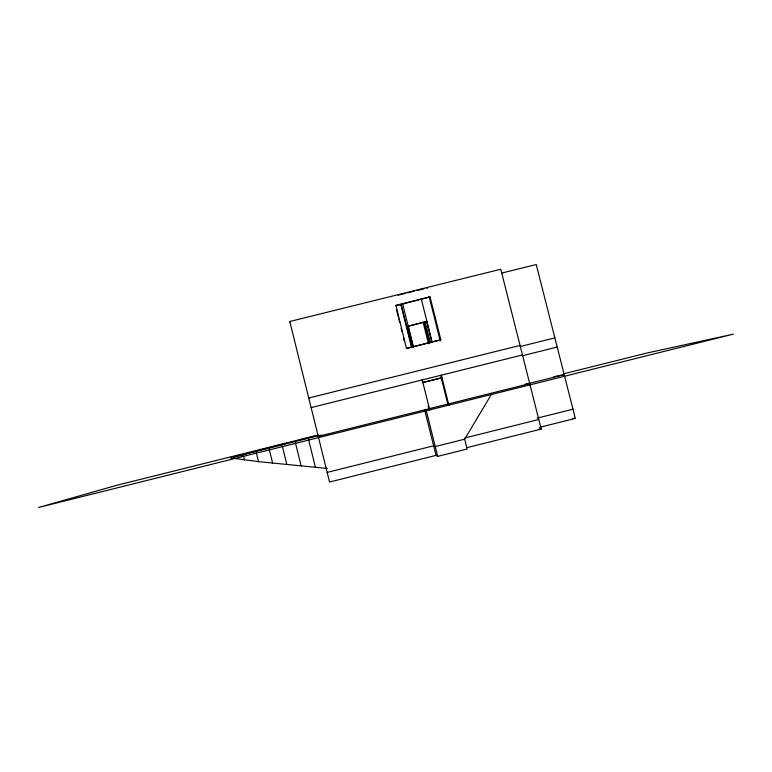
<?xml version="1.0" encoding="UTF-8"?>
<svg xmlns="http://www.w3.org/2000/svg" width="772" height="772" viewBox="0 0 772 772"><rect width="100%" height="100%" fill="white"/><g stroke="black" fill="none" stroke-linecap="round" stroke-linejoin="round"><path stroke-width="1.16" d="M395.93 305.326L395.795 305.837L430.052 296.873L395.93 305.326L406.497 348.568L440.831 339.776L430.052 296.873M408.07 326.238L426.906 321.374L408.07 326.238L413.338 347.284M427.099 288.535L427.379 287.946M467.07 447.625L541.211 429.068L500.777 269.245L289.799 321.49L329.548 482.027L436.035 455.383L437.705 456.377L467.118 449.014L464.647 439.191L491.484 394.26M426.366 326.652L425.565 327.83L427.881 327.251M421.705 380.249L422.226 379.93L429.743 409.951M321.345 434.974L318.247 436.383L529.717 383.616L524.777 384.553M286.817 443.099L230.471 457.854L318.064 435.794M317.881 435.118L117.093 485.202L38.6 507.474L733.4 334.122L646.396 353.161L563.531 373.831M299.169 439.992L318.296 435.205M524.941 384.456L564.197 374.661L553.949 376.717M537.148 418.154L572.969 409.189M327.164 472.416L433.787 445.753M464.657 438.033L538.788 419.495M464.647 439.191L435.244 446.544L433.632 445.791M539.483 427.379L575.314 418.414L536.241 264.526L501.675 273.085M398.111 295.193L405.136 293.457M407.471 292.877L414.496 291.131M416.841 290.552L423.867 288.815M406.68 348.259L440.831 339.776M308.742 398.014L520.048 345.431M520.251 346.503L554.865 337.885M522.47 354.966L311.116 407.597L311.637 407.664M522.576 355.689L557.201 347.072M422.197 382.613L441.999 377.682M422.815 382.603L441.565 377.933M572.901 418.366L575.314 418.414M539.097 428.885L541.211 429.068M231.639 458.028L258.495 461.637L327.318 468.459M238.384 455.335L241.954 455.866M289.799 321.49L290.513 322.349M429.145 296.67L440.243 340.867M448.87 405.175L441.343 375.173L440.648 375.539L447.953 404.644M421.473 299.71L432.069 341.938M426.762 321.606L432.04 342.643M425.198 322.001L430.419 342.797M424.127 322.098L429.377 343.038M423.22 322.735L428.479 343.714M402.743 304.351L413.329 346.589M428.122 405.879L429 409.372M401.122 304.303L411.93 347.468M400.938 304.901L411.399 346.667M426.028 409.729L437.705 456.377M424.629 409.835L436.035 455.383M396.499 309.697L398.246 316.684M398.834 319.01L399.703 322.503M401.16 328.322L402.038 331.815M403.495 337.634L404.364 341.127M308.231 438.245L315.41 467.272M295.387 442.694L301.109 465.873M282.272 445.984L286.837 464.483M269.216 449.265L272.622 463.084M255.976 451.388L258.495 461.637M243.402 455.692L244.435 459.909"/></g></svg>
